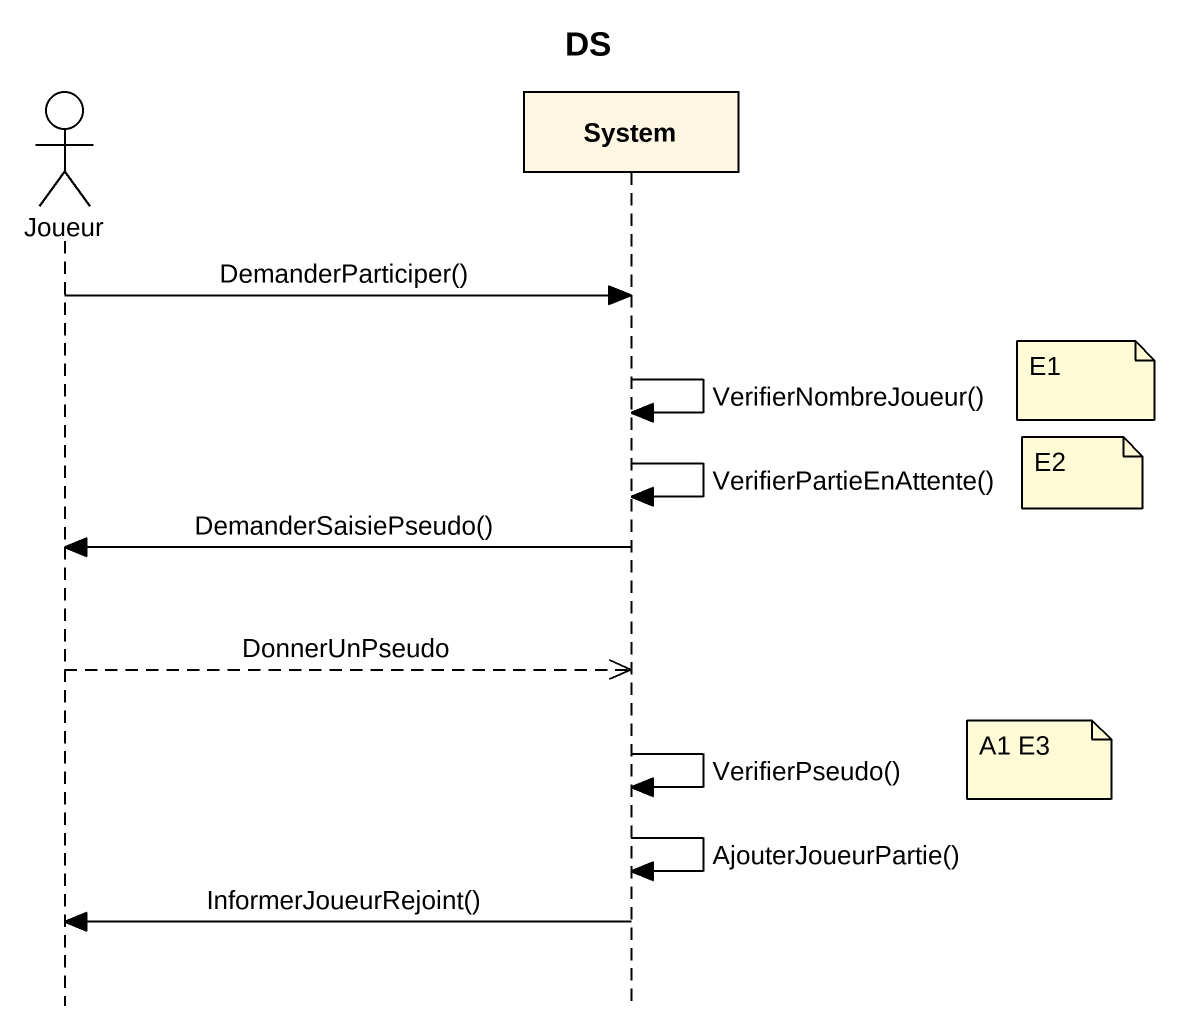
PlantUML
@startuml
title DS
hide footbox
actor Joueur
participant System

Joueur -> System : DemanderParticiper()
System -> System : VerifierNombreJoueur()
note right of System : E1
System -> System : VerifierPartieEnAttente()
note right of System : E2
System -> Joueur : DemanderSaisiePseudo()
Joueur -->> System : DonnerUnPseudo
System -> System : VerifierPseudo()
note right of System : A1 E3
System -> System : AjouterJoueurPartie()
System -> Joueur : InformerJoueurRejoint()
@enduml
